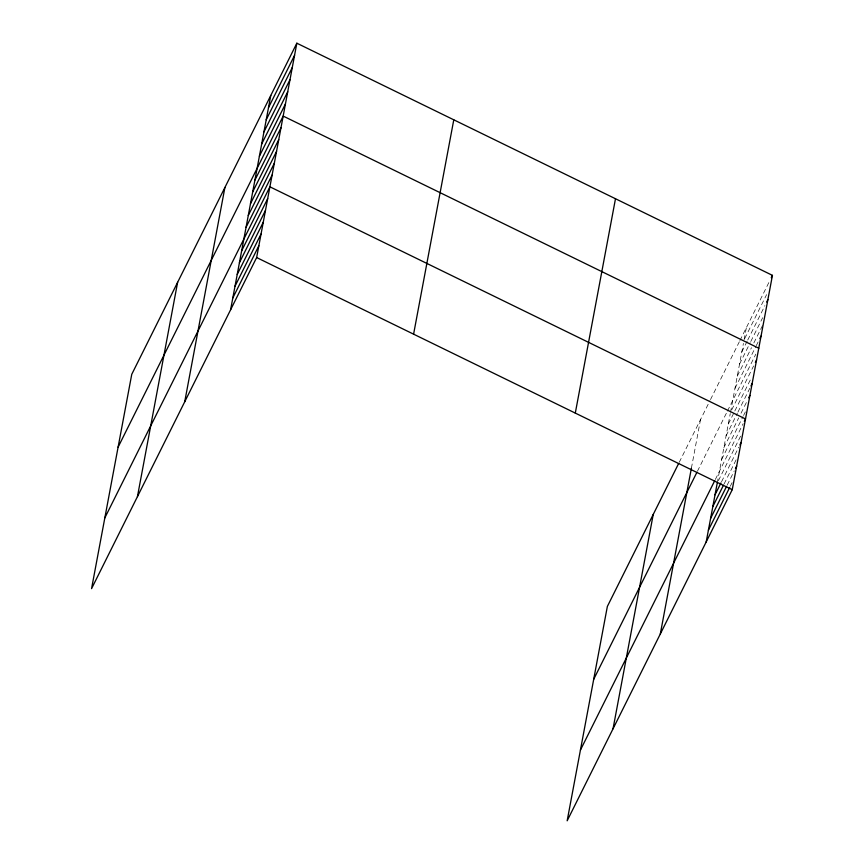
<?xml version="1.0" encoding="UTF-8"?>
<svg xmlns="http://www.w3.org/2000/svg" width="864" height="864" viewBox="0 0 864 864"><rect width="100%" height="100%" fill="white"/><g stroke="black" fill="none" stroke-linecap="round" stroke-linejoin="round"><path stroke-width="0.65" stroke-dasharray="4.32 3.24" d="M691.394 468.223L700.499 419.634M717.239 483.019L730.253 413.597M730.501 412.279L743.418 343.408M744.098 339.768L746.377 327.618M679.234 462.294L709.916 400.756M710.5 399.578L739.325 341.777M739.908 340.6L770.072 280.109M744.692 338.58L766.606 294.624M741.82 351.907L747.155 341.215M747.749 340.027L764.921 305.586M739.552 364.057L750.211 342.673M750.794 341.485L762.642 317.736M737.273 376.207L751.486 347.695M753.851 342.943L762.739 325.123M734.994 388.346L755.719 346.777M756.313 345.589L758.084 342.025M697.421 471.28L726.829 412.29M727.423 411.113L755.816 354.164M731.689 409.903L753.602 365.958M728.298 424.073L734.216 412.193M734.81 411.005L751.388 377.752M726.084 435.866L737.338 413.294M737.932 412.106L749.768 388.346M723.87 447.649L738.677 417.949M741.042 413.208L747.565 400.14M721.656 459.443L742.986 416.675M743.569 415.487L745.351 411.923M715.338 479.488L743.137 423.716M718.427 480.643L740.934 435.499M721.548 481.745L738.72 447.293M724.075 484.024L736.506 459.076M727.186 485.125L734.292 470.869M730.307 486.227L732.089 482.663"/><path stroke-width="1.3" d="M137.441 496.627L177.628 282.29M184.712 401.825L224.899 187.477M230.591 309.809L270.778 95.461M296.838 43.2L131.76 374.306L91.562 588.643L256.64 257.548L296.838 43.2L772.438 275.357L732.24 489.694L567.162 820.8L607.36 606.452L678.64 463.482M413.597 334.152L453.784 119.815M575.294 413.089L615.492 198.742M613.04 728.784L653.238 514.436M660.312 633.982L691.394 468.223M706.19 541.966L717.239 483.019M268.499 107.611L294.559 55.35M266.22 119.761L292.28 67.489M263.941 131.9L290.002 79.639M261.673 144.05L287.723 91.789M259.394 156.2L285.444 103.928M118.087 447.185L283.176 116.078L758.776 348.224M254.902 180.133L280.962 127.861M252.688 191.916L278.748 139.655M250.484 203.71L276.545 151.448M248.27 215.492L274.331 163.231M246.056 227.286L272.117 175.025M104.825 517.914L269.903 186.808L745.513 418.964L744.325 421.34M241.639 250.862L267.7 198.601M239.425 262.656L265.486 210.384M237.222 274.439L263.272 222.178M235.008 286.232L261.068 233.96M232.794 298.015L258.854 245.754M771.25 277.733L772.438 275.357M766.703 302.022L767.88 299.646M759.866 338.461L761.054 336.085M593.687 679.331L696.838 472.457M755.374 362.394L756.562 360.018M750.956 385.97L752.144 383.594M748.742 397.764L749.93 395.388M580.424 750.071L714.744 480.665M715.025 494.802L720.954 482.933M739.908 444.917L741.085 442.541M712.822 506.596L723.481 485.212M710.608 518.378L726.602 486.313M735.48 468.493L736.668 466.117M708.394 530.172L729.713 487.415M256.64 257.548L732.24 489.694"/></g></svg>
